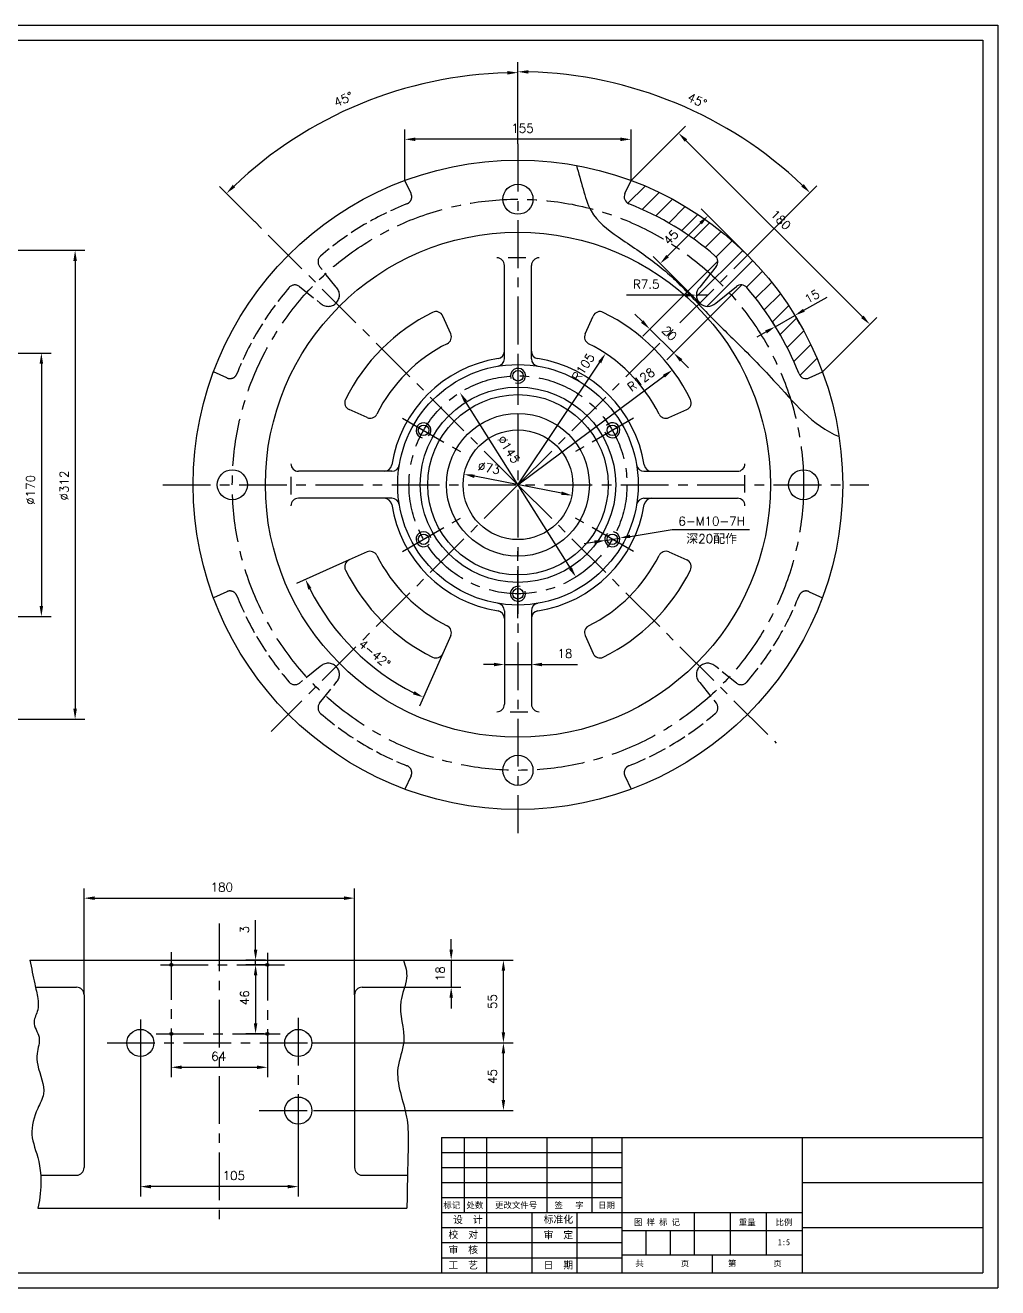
# Model space of a CAD drawing. Extents: x -1044 to 144, y -924 to -84.
# Drawn here: x -503 to 144, y -924 to -84 of the extents above; entities that cross this region are included whole.
import ezdxf

# ---------------------------------------------------------------- set-up
doc = ezdxf.new("R2010")
doc.units = 0
doc.linetypes.add('ACAD_ISO02W100', pattern=[15, 12, -3])
doc.linetypes.add('CENTER', pattern=[50.8, 31.75, -6.35, 6.35, -6.35])
doc.layers.get('0').update_dxf_attribs({"linetype": 'CONTINUOUS'})
doc.layers.get('DEFPOINTS').update_dxf_attribs({"linetype": 'CONTINUOUS'})
doc.styles.get("Standard").update_dxf_attribs({"font": 'txt.shx', "height": 5.8})
doc.dimstyles.get("Standard").update_dxf_attribs({"dimscale": 5, "dimtxt": 4.5, "dimasz": 5.5, "dimexe": 4.25, "dimexo": 0.625, "dimgap": 2.2, "dimtad": 1, "dimdec": 4, "dimlfac": -1, "dimdsep": 46, "dimlunit": 6, "dimtxsty": 'Standard', "dimcen": 2.5, "dimclrd": 2, "dimclre": 2, "dimclrt": 2, "dimadec": 0, "dimazin": 0, "dimtfac": 1, "dimtdec": 4, "dimtmove": 0, "dimatfit": 3, "dimfxl": 1, "dimtolj": 1, "dimtzin": 0, "dimarcsym": 0})

# ---------------------------------------------------------------- blocks, each defined once
blk = doc.blocks.new('*D0')
at = {"color": 2, "linetype": 'ByBlock', "transparency": 16777216}
for p, q in [((-464.04, -728.96), (-464.04, -658.14)), ((-284.04, -728.96), (-284.04, -658.14)), ((-457.04, -664.64), (-291.04, -664.64))]:
    blk.add_line(p, q, dxfattribs=at)
for points in [[(-457.04, -663.48), (-457.04, -665.81), (-464.04, -664.64)], [(-291.04, -663.48), (-291.04, -665.81), (-284.04, -664.64)]]:
    blk.add_solid(points, dxfattribs=at)
at = {"layer": 'DEFPOINTS', "color": 0, "linetype": 'ByBlock', "transparency": 16777216}
for p in [(-284.04, -664.64), (-464.04, -728.96), (-284.04, -728.96)]:
    blk.add_point(p, dxfattribs=at)
at = {"color": 2, "linetype": 'ByBlock', "transparency": 16777216, "insert": (-372.39, -657.34), "char_height": 5.8, "attachment_point": 5}
blk.add_mtext('\\A1;180', dxfattribs=at)
blk = doc.blocks.new('*D1')
at = {"color": 2, "linetype": 'ByBlock', "transparency": 16777216}
for p, q in [((-406.04, -757.21), (-406.04, -783.69)), ((-342.04, -757.21), (-342.04, -783.69)), ((-399.04, -777.19), (-349.04, -777.19))]:
    blk.add_line(p, q, dxfattribs=at)
for points in [[(-399.04, -776.02), (-399.04, -778.36), (-406.04, -777.19)], [(-349.04, -776.02), (-349.04, -778.36), (-342.04, -777.19)]]:
    blk.add_solid(points, dxfattribs=at)
at = {"layer": 'DEFPOINTS', "color": 0, "linetype": 'ByBlock', "transparency": 16777216}
for p in [(-406.04, -755.96), (-342.04, -755.96), (-342.04, -777.19)]:
    blk.add_point(p, dxfattribs=at)
at = {"color": 2, "linetype": 'ByBlock', "transparency": 16777216, "insert": (-374.51, -769.89), "char_height": 5.8, "attachment_point": 5}
blk.add_mtext('\\A1;64', dxfattribs=at)
blk = doc.blocks.new('*D2')
at = {"color": 2, "linetype": 'ByBlock', "transparency": 16777216}
for p, q in [((-349.91, -698.96), (-349.91, -679.3)), ((-343.29, -705.96), (-356.41, -705.96)), ((-342.29, -708.96), (-356.41, -708.96)), ((-349.91, -708.96), (-349.91, -705.96)), ((-349.91, -715.96), (-349.91, -722.96))]:
    blk.add_line(p, q, dxfattribs=at)
for points in [[(-351.08, -698.96), (-348.75, -698.96), (-349.91, -705.96)], [(-351.08, -715.96), (-348.75, -715.96), (-349.91, -708.96)]]:
    blk.add_solid(points, dxfattribs=at)
at = {"layer": 'DEFPOINTS', "color": 0, "linetype": 'ByBlock', "transparency": 16777216}
for p in [(-349.91, -705.96), (-342.04, -705.96), (-341.04, -708.96)]:
    blk.add_point(p, dxfattribs=at)
at = {"color": 2, "linetype": 'ByBlock', "transparency": 16777216, "insert": (-357.21, -685.63), "char_height": 5.8, "attachment_point": 5, "rotation": 90}
blk.add_mtext('\\A1;3', dxfattribs=at)
blk = doc.blocks.new('*D3')
at = {"color": 2, "linetype": 'ByBlock', "transparency": 16777216}
for p, q in [((-351.16, -708.96), (-356.41, -708.96)), ((-349.91, -715.96), (-349.91, -747.96)), ((-344.29, -754.96), (-356.41, -754.96))]:
    blk.add_line(p, q, dxfattribs=at)
for points in [[(-351.08, -715.96), (-348.75, -715.96), (-349.91, -708.96)], [(-351.08, -747.96), (-348.75, -747.96), (-349.91, -754.96)]]:
    blk.add_solid(points, dxfattribs=at)
at = {"layer": 'DEFPOINTS', "color": 0, "linetype": 'ByBlock', "transparency": 16777216}
for p in [(-349.91, -708.96), (-349.91, -754.96), (-343.04, -754.96)]:
    blk.add_point(p, dxfattribs=at)
at = {"color": 2, "linetype": 'ByBlock', "transparency": 16777216, "insert": (-357.21, -730.91), "char_height": 5.8, "attachment_point": 5, "rotation": 90}
blk.add_mtext('\\A1;46', dxfattribs=at)
blk = doc.blocks.new('*D4')
at = {"color": 2, "linetype": 'ByBlock', "transparency": 16777216}
for p, q in [((-426.54, -771.21), (-426.54, -863.07)), ((-321.54, -816.21), (-321.54, -863.07)), ((-328.54, -856.57), (-419.54, -856.57))]:
    blk.add_line(p, q, dxfattribs=at)
for points in [[(-419.54, -855.41), (-419.54, -857.74), (-426.54, -856.57)], [(-328.54, -855.41), (-328.54, -857.74), (-321.54, -856.57)]]:
    blk.add_solid(points, dxfattribs=at)
at = {"layer": 'DEFPOINTS', "color": 0, "linetype": 'ByBlock', "transparency": 16777216}
for p in [(-426.54, -769.96), (-321.54, -814.96), (-426.54, -856.57)]:
    blk.add_point(p, dxfattribs=at)
at = {"color": 2, "linetype": 'ByBlock', "transparency": 16777216, "insert": (-364.41, -849.27), "char_height": 5.8, "attachment_point": 5}
blk.add_mtext('\\A1;105', dxfattribs=at)
blk = doc.blocks.new('*D5')
at = {"color": 2, "linetype": 'ByBlock', "transparency": 16777216}
for p, q in [((-311.29, -760.96), (-178.56, -760.96)), ((-185.06, -798.96), (-185.06, -767.96)), ((-311.29, -805.96), (-178.56, -805.96))]:
    blk.add_line(p, q, dxfattribs=at)
for points in [[(-186.22, -767.96), (-183.89, -767.96), (-185.06, -760.96)], [(-186.22, -798.96), (-183.89, -798.96), (-185.06, -805.96)]]:
    blk.add_solid(points, dxfattribs=at)
at = {"layer": 'DEFPOINTS', "color": 0, "linetype": 'ByBlock', "transparency": 16777216}
for p in [(-312.54, -760.96), (-185.06, -760.96), (-312.54, -805.96)]:
    blk.add_point(p, dxfattribs=at)
at = {"color": 2, "linetype": 'ByBlock', "transparency": 16777216, "insert": (-192.36, -783.33), "char_height": 5.8, "attachment_point": 5, "rotation": 90}
blk.add_mtext('\\A1;45', dxfattribs=at)
blk = doc.blocks.new('*D6')
at = {"color": 2, "linetype": 'ByBlock', "transparency": 16777216}
for p, q in [((-251.57, -705.96), (-178.56, -705.96)), ((-185.06, -753.96), (-185.06, -712.96)), ((-312.54, -760.96), (-178.56, -760.96))]:
    blk.add_line(p, q, dxfattribs=at)
for points in [[(-186.22, -712.96), (-183.89, -712.96), (-185.06, -705.96)], [(-186.22, -753.96), (-183.89, -753.96), (-185.06, -760.96)]]:
    blk.add_solid(points, dxfattribs=at)
at = {"layer": 'DEFPOINTS', "color": 0, "linetype": 'ByBlock', "transparency": 16777216}
for p in [(-251.57, -705.96), (-185.06, -705.96), (-312.54, -760.96)]:
    blk.add_point(p, dxfattribs=at)
at = {"color": 2, "linetype": 'ByBlock', "transparency": 16777216, "insert": (-192.36, -733.46), "char_height": 5.8, "attachment_point": 5, "rotation": 90}
blk.add_mtext('\\A1;55', dxfattribs=at)
blk = doc.blocks.new('*D7')
at = {"color": 2, "linetype": 'ByBlock', "transparency": 16777216}
for p, q in [((-219.8, -698.96), (-219.8, -691.96)), ((-251.57, -705.96), (-213.3, -705.96)), ((-219.8, -705.96), (-219.8, -723.96)), ((-250.82, -723.96), (-213.3, -723.96)), ((-219.8, -730.96), (-219.8, -737.96))]:
    blk.add_line(p, q, dxfattribs=at)
for points in [[(-220.97, -698.96), (-218.63, -698.96), (-219.8, -705.96)], [(-220.97, -730.96), (-218.63, -730.96), (-219.8, -723.96)]]:
    blk.add_solid(points, dxfattribs=at)
at = {"layer": 'DEFPOINTS', "color": 0, "linetype": 'ByBlock', "transparency": 16777216}
for p in [(-251.57, -705.96), (-250.82, -723.96), (-219.8, -723.96)]:
    blk.add_point(p, dxfattribs=at)
at = {"color": 2, "linetype": 'ByBlock', "transparency": 16777216, "insert": (-227.1, -714.96), "char_height": 5.8, "attachment_point": 5, "rotation": 90}
blk.add_mtext('\\A1;18', dxfattribs=at)
blk = doc.blocks.new('*D19')
at = {"color": 2, "linetype": 'ByBlock', "transparency": 16777216}
for p, q in [((-642.07, -208.56), (-463.47, -208.56)), ((-469.97, -215.56), (-469.97, -513.56)), ((-642.07, -520.56), (-463.47, -520.56))]:
    blk.add_line(p, q, dxfattribs=at)
for points in [[(-471.14, -215.56), (-468.81, -215.56), (-469.97, -208.56)], [(-471.14, -513.56), (-468.81, -513.56), (-469.97, -520.56)]]:
    blk.add_solid(points, dxfattribs=at)
at = {"layer": 'DEFPOINTS', "color": 0, "linetype": 'ByBlock', "transparency": 16777216}
for p in [(-642.07, -208.56), (-642.07, -520.56), (-469.97, -520.56)]:
    blk.add_point(p, dxfattribs=at)
at = {"color": 2, "linetype": 'ByBlock', "transparency": 16777216, "insert": (-477.27, -365.09), "char_height": 5.8, "attachment_point": 5, "rotation": 90}
blk.add_mtext('\\A1;∅312', dxfattribs=at)
blk = doc.blocks.new('*D20')
at = {"color": 2, "linetype": 'ByBlock', "transparency": 16777216}
for p, q in [((-643.18, -276.91), (-485.91, -276.91)), ((-492.41, -283.91), (-492.41, -445.2)), ((-643.18, -452.2), (-485.91, -452.2))]:
    blk.add_line(p, q, dxfattribs=at)
for points in [[(-493.58, -283.91), (-491.25, -283.91), (-492.41, -276.91)], [(-493.58, -445.2), (-491.25, -445.2), (-492.41, -452.2)]]:
    blk.add_solid(points, dxfattribs=at)
at = {"layer": 'DEFPOINTS', "color": 0, "linetype": 'ByBlock', "transparency": 16777216}
for p in [(-643.18, -276.91), (-643.18, -452.2), (-492.41, -452.2)]:
    blk.add_point(p, dxfattribs=at)
at = {"color": 2, "linetype": 'ByBlock', "transparency": 16777216, "insert": (-499.71, -367.96), "char_height": 5.8, "attachment_point": 5, "rotation": 90}
blk.add_mtext('\\A1;∅170', dxfattribs=at)
blk = doc.blocks.new('*D29')
at = {"color": 2, "linetype": 'ByBlock', "transparency": 16777216}
for p, q in [((-250.59, -162.07), (-250.59, -128.2)), ((-100.18, -162.07), (-100.18, -128.2)), ((-107.18, -134.7), (-243.59, -134.7))]:
    blk.add_line(p, q, dxfattribs=at)
for points in [[(-243.59, -133.53), (-243.59, -135.87), (-250.59, -134.7)], [(-107.18, -133.53), (-107.18, -135.87), (-100.18, -134.7)]]:
    blk.add_solid(points, dxfattribs=at)
at = {"layer": 'DEFPOINTS', "color": 0, "linetype": 'ByBlock', "transparency": 16777216}
for p in [(-250.59, -134.7), (-250.59, -162.07), (-100.18, -162.07)]:
    blk.add_point(p, dxfattribs=at)
at = {"color": 2, "linetype": 'ByBlock', "transparency": 16777216, "insert": (-172.36, -127.4), "char_height": 5.8, "attachment_point": 5}
blk.add_mtext('\\A1;155', dxfattribs=at)
blk = doc.blocks.new('*D30')
at = {"color": 2, "linetype": 'ByBlock', "transparency": 16777216}
for p, q in [((-22.65, -211.82), (-53.54, -180.93)), ((-75.82, -212.4), (-53.9, -190.48)), ((-54.47, -243.64), (-85.36, -212.75))]:
    blk.add_line(p, q, dxfattribs=at)
for points in [[(-54.72, -189.65), (-53.07, -191.3), (-48.95, -185.53)], [(-76.64, -211.57), (-74.99, -213.22), (-80.77, -217.35)]]:
    blk.add_solid(points, dxfattribs=at)
at = {"layer": 'DEFPOINTS', "color": 0, "linetype": 'ByBlock', "transparency": 16777216}
for p in [(-48.95, -185.53), (-22.65, -211.82), (-54.47, -243.64)]:
    blk.add_point(p, dxfattribs=at)
at = {"color": 2, "linetype": 'ByBlock', "transparency": 16777216, "insert": (-73.63, -199.89), "char_height": 5.8, "attachment_point": 5, "rotation": 45}
blk.add_mtext('\\A1;45', dxfattribs=at)
blk = doc.blocks.new('*D31')
at = {"color": 2, "linetype": 'ByBlock', "transparency": 16777216}
for p, q in [((-42.4, -215.67), (-92.3, -265.57)), ((-26.5, -231.57), (-76.4, -281.47)), ((-92.65, -256.02), (-97.6, -251.07)), ((-87.7, -260.97), (-71.8, -276.87)), ((-66.85, -281.82), (-61.9, -286.77))]:
    blk.add_line(p, q, dxfattribs=at)
for points in [[(-91.83, -255.2), (-93.48, -256.85), (-87.7, -260.97)], [(-66.03, -281), (-67.68, -282.65), (-71.8, -276.87)]]:
    blk.add_solid(points, dxfattribs=at)
at = {"layer": 'DEFPOINTS', "color": 0, "linetype": 'ByBlock', "transparency": 16777216}
for p in [(-42.4, -215.67), (-26.5, -231.57), (-71.8, -276.87)]:
    blk.add_point(p, dxfattribs=at)
at = {"color": 2, "linetype": 'ByBlock', "transparency": 16777216, "insert": (-74.59, -263.76), "char_height": 5.8, "attachment_point": 5, "rotation": 315}
blk.add_mtext('\\A1;20', dxfattribs=at)
blk = doc.blocks.new('*D32')
at = {"color": 2, "linetype": 'ByBlock', "transparency": 16777216}
for p, q in [((-63.67, -238.36), (-103.13, -238.43)), ((-49.17, -238.34), (-56.67, -238.35))]:
    blk.add_line(p, q, dxfattribs=at)
blk.add_solid([(-63.67, -237.2), (-63.67, -239.53), (-56.67, -238.35)], dxfattribs=at)
at = {"layer": 'DEFPOINTS', "color": 0, "linetype": 'ByBlock', "transparency": 16777216}
for p in [(-56.67, -238.35), (-49.17, -238.34)]:
    blk.add_point(p, dxfattribs=at)
at = {"color": 2, "linetype": 'ByBlock', "transparency": 16777216, "insert": (-90.04, -231.11), "char_height": 5.8, "attachment_point": 5, "rotation": 0.10153}
blk.add_mtext('\\A1;R7.5', dxfattribs=at)
blk = doc.blocks.new('*D33')
at = {"color": 2, "linetype": 'ByBlock', "transparency": 16777216}
for p, q in [((-184.39, -453.46), (-184.39, -490.65)), ((-166.39, -453.46), (-166.39, -490.65)), ((-191.39, -484.15), (-198.39, -484.15)), ((-184.39, -484.15), (-166.39, -484.15)), ((-159.39, -484.15), (-135.85, -484.15))]:
    blk.add_line(p, q, dxfattribs=at)
for points in [[(-191.39, -482.98), (-191.39, -485.31), (-184.39, -484.15)], [(-159.39, -482.98), (-159.39, -485.31), (-166.39, -484.15)]]:
    blk.add_solid(points, dxfattribs=at)
at = {"layer": 'DEFPOINTS', "color": 0, "linetype": 'ByBlock', "transparency": 16777216}
for p in [(-184.39, -453.46), (-166.39, -453.46), (-184.39, -484.15)]:
    blk.add_point(p, dxfattribs=at)
at = {"color": 2, "linetype": 'ByBlock', "transparency": 16777216, "insert": (-144.12, -476.85), "char_height": 5.8, "attachment_point": 5}
blk.add_mtext('\\A1;18', dxfattribs=at)
blk = doc.blocks.new('*D34')
at = {"color": 2, "linetype": 'ByBlock', "transparency": 16777216}
blk.add_line((-175.39, -364.56), (-78.3, -292.33), dxfattribs=at)
blk.add_solid([(-79, -291.4), (-77.61, -293.27), (-72.69, -288.16)], dxfattribs=at)
at = {"layer": 'DEFPOINTS', "color": 0, "linetype": 'ByBlock', "transparency": 16777216}
for p in [(-72.69, -288.16), (-175.39, -364.56)]:
    blk.add_point(p, dxfattribs=at)
at = {"color": 2, "linetype": 'ByBlock', "transparency": 16777216, "insert": (-93.49, -294.53), "char_height": 5.8, "attachment_point": 5, "rotation": 36.64642}
blk.add_mtext('\\A1;R128', dxfattribs=at)
blk = doc.blocks.new('*D35')
at = {"color": 2, "linetype": 'ByBlock', "transparency": 16777216}
blk.add_line((-175.39, -364.56), (-121, -283.03), dxfattribs=at)
blk.add_solid([(-121.97, -282.38), (-120.03, -283.68), (-117.12, -277.21)], dxfattribs=at)
at = {"layer": 'DEFPOINTS', "color": 0, "linetype": 'ByBlock', "transparency": 16777216}
for p in [(-117.12, -277.21), (-175.39, -364.56)]:
    blk.add_point(p, dxfattribs=at)
at = {"color": 2, "linetype": 'ByBlock', "transparency": 16777216, "insert": (-131.97, -286.31), "char_height": 5.8, "attachment_point": 5, "rotation": 56.29149}
blk.add_mtext('\\A1;R105', dxfattribs=at)
blk = doc.blocks.new('*D36')
at = {"color": 2, "linetype": 'ByBlock', "transparency": 16777216}
blk.add_line((-146.44, -370.22), (-204.34, -358.89), dxfattribs=at)
for points in [[(-204.12, -357.75), (-204.56, -360.04), (-211.21, -357.55)], [(-146.21, -369.07), (-146.66, -371.36), (-139.57, -371.56)]]:
    blk.add_solid(points, dxfattribs=at)
at = {"layer": 'DEFPOINTS', "color": 0, "linetype": 'ByBlock', "transparency": 16777216}
for p in [(-211.21, -357.55), (-139.57, -371.56)]:
    blk.add_point(p, dxfattribs=at)
at = {"color": 2, "linetype": 'ByBlock', "transparency": 16777216, "insert": (-194.68, -353.35), "char_height": 5.8, "attachment_point": 5, "rotation": 348.93611}
blk.add_mtext('\\A1;∅73', dxfattribs=at)
blk = doc.blocks.new('*D37')
at = {"color": 2, "linetype": 'ByBlock', "transparency": 16777216}
blk.add_line((-140.54, -420.02), (-210.23, -309.09), dxfattribs=at)
for points in [[(-209.24, -308.47), (-211.22, -309.71), (-213.96, -303.17)], [(-139.55, -419.4), (-141.53, -420.64), (-136.82, -425.94)]]:
    blk.add_solid(points, dxfattribs=at)
at = {"layer": 'DEFPOINTS', "color": 0, "linetype": 'ByBlock', "transparency": 16777216}
for p in [(-213.96, -303.17), (-136.82, -425.94)]:
    blk.add_point(p, dxfattribs=at)
at = {"color": 2, "linetype": 'ByBlock', "transparency": 16777216, "insert": (-181.54, -341.04), "char_height": 5.8, "attachment_point": 5, "rotation": 302.14012}
blk.add_mtext('\\A1;∅145', dxfattribs=at)
blk = doc.blocks.new('*D38')
at = {"color": 2, "linetype": 'ByBlock', "transparency": 16777216}
for p, q in [((-287.66, -414.54), (-322.69, -430.14)), ((-225.37, -476.83), (-240.97, -511.86))]:
    blk.add_line(p, q, dxfattribs=at)
blk.add_arc((-175.39, -364.56), 154.75, 206.592, 243.408, dxfattribs=at)
for points in [[(-314.82, -434.32), (-312.71, -433.33), (-316.76, -427.5)], [(-244.16, -501.88), (-245.16, -503.99), (-238.33, -505.92)]]:
    blk.add_solid(points, dxfattribs=at)
at = {"layer": 'DEFPOINTS', "color": 0, "linetype": 'ByBlock', "transparency": 16777216}
for p in [(-275.77, -409.25), (-287.66, -414.54), (-297.33, -459.83), (-220.08, -464.94), (-225.37, -476.83)]:
    blk.add_point(p, dxfattribs=at)
at = {"color": 2, "linetype": 'ByBlock', "transparency": 16777216, "insert": (-270.7, -477.05), "char_height": 5.8, "attachment_point": 5, "rotation": 319.726}
blk.add_mtext('\\A1;4-42°', dxfattribs=at)
blk = doc.blocks.new('*D39')
at = {"color": 2, "linetype": 'ByBlock', "transparency": 16777216}
for p, q in [((-100.18, -162.07), (-64.02, -125.91)), ((-63.66, -135.45), (53.72, -252.83)), ((27.1, -289.35), (63.26, -253.19))]:
    blk.add_line(p, q, dxfattribs=at)
for points in [[(-62.84, -134.63), (-64.49, -136.28), (-68.61, -130.5)], [(54.54, -252.01), (52.89, -253.66), (58.67, -257.78)]]:
    blk.add_solid(points, dxfattribs=at)
at = {"layer": 'DEFPOINTS', "color": 0, "linetype": 'ByBlock', "transparency": 16777216}
for p in [(-100.18, -162.07), (58.67, -257.78), (27.1, -289.35)]:
    blk.add_point(p, dxfattribs=at)
at = {"color": 2, "linetype": 'ByBlock', "transparency": 16777216, "insert": (-0.53, -188.27), "char_height": 5.8, "attachment_point": 5, "rotation": 315}
blk.add_mtext('\\A1;180', dxfattribs=at)
blk = doc.blocks.new('*D40')
at = {"color": 2, "linetype": 'ByBlock', "transparency": 16777216}
for p, q in [((-175.39, -137.77), (-175.39, -83.26)), ((-13.62, -202.79), (23.52, -165.65))]:
    blk.add_line(p, q, dxfattribs=at)
blk.add_arc((-175.39, -364.56), 274.8, 46.45954, 88.54046, dxfattribs=at)
for points in [[(-168.4, -91.01), (-168.37, -88.68), (-175.39, -89.76)], [(14.73, -164.52), (13.1, -166.19), (18.92, -170.24)]]:
    blk.add_solid(points, dxfattribs=at)
at = {"layer": 'DEFPOINTS', "color": 0, "linetype": 'ByBlock', "transparency": 16777216}
for p in [(-104.26, -99.12), (-175.39, -137.77), (-13.62, -202.79), (-175.39, -279.56), (-175.39, -364.56)]:
    blk.add_point(p, dxfattribs=at)
at = {"color": 2, "linetype": 'ByBlock', "transparency": 16777216, "insert": (-56.16, -108.89), "char_height": 5.8, "attachment_point": 5, "rotation": 334.99748}
blk.add_mtext('\\A1;45°', dxfattribs=at)
blk = doc.blocks.new('*D41')
at = {"color": 2, "linetype": 'ByBlock', "transparency": 16777216}
for p, q in [((-175.39, -137.77), (-175.39, -83.85)), ((-350.59, -189.36), (-373.88, -166.06))]:
    blk.add_line(p, q, dxfattribs=at)
blk.add_arc((-175.39, -364.56), 274.21, 91.46268, 133.53732, dxfattribs=at)
for points in [[(-182.4, -89.27), (-182.37, -91.6), (-175.39, -90.35)], [(-363.46, -166.61), (-365.09, -164.94), (-369.28, -170.66)]]:
    blk.add_solid(points, dxfattribs=at)
at = {"layer": 'DEFPOINTS', "color": 0, "linetype": 'ByBlock', "transparency": 16777216}
for p in [(-246.36, -99.69), (-175.39, -137.77), (-350.59, -189.36), (-175.39, -279.56), (-175.39, -364.56)]:
    blk.add_point(p, dxfattribs=at)
at = {"color": 2, "linetype": 'ByBlock', "transparency": 16777216, "insert": (-291.42, -108.07), "char_height": 5.8, "attachment_point": 5, "rotation": 24.34154}
blk.add_mtext('\\A1;45°', dxfattribs=at)

msp = doc.modelspace()

# ---------------------------------------------------------------- hatches: boundary and pattern name
h = msp.add_hatch()
h.set_pattern_fill('ANSI31', color=256, scale=3, style=0)
h.set_pattern_definition([(45, (0, 21.201), (-6.7352, 6.7352), [])])
h.paths.add_polyline_path([(-44.11439, -237.39959, -0.403081674), (-43.4717, -244.30463), (-47.38093, -249.20348, -0.011543195), (-41.03691, -255.26116), (-22.65213, -236.87638, 0.107859226), (-100.18157, -187.1266), (-104.26883, -195.89175, 0.431987463), (-101.57345, -202.65549, -0.084106746)])
h.paths.add_polyline_path([(-47.38093, -249.20348), (-54.47194, -258.08958, 0.414213562), (-54.47194, -268.69619), (-41.03691, -255.26116, 0.011543195)])
h.paths.add_polyline_path([(-41.03691, -255.26116, -0.011543195), (-34.97924, -261.60518), (-30.08039, -257.69595, -0.403081674), (-23.17534, -258.33863, -0.084106746), (11.56876, -315.7977, 0.431987463), (18.3325, -318.49308), (27.09765, -314.40582, 0.107859226), (-22.65213, -236.87638)])
h.paths.add_polyline_path([(-54.47194, -268.69619, 0.414213562), (-43.86534, -268.69619), (-34.97924, -261.60518, 0.011543195), (-41.03691, -255.26116)])

# ---------------------------------------------------------------- linework, layer by layer
at = {"color": 2}
for p, q in [((-1044.22965, -83.86203), (143.77035, -83.86203)), ((143.77035, -83.86203), (143.77035, -923.86203)), ((-1044.22965, -923.86203), (143.77035, -923.86203))]:
    msp.add_line(p, q, dxfattribs=at)
at = {"color": 3}
for p, q in [((-994.22965, -93.86203), (133.77035, -93.86203)), ((133.77035, -93.86203), (133.77035, -913.86203)), ((-226.22965, -823.86203), (-226.22965, -913.86203)), ((-226.22965, -823.86203), (133.77035, -823.86203)), ((-211.22965, -823.86203), (-211.22965, -873.86203)), ((-196.22965, -823.86203), (-196.22965, -873.86203)), ((-156.22965, -823.86203), (-156.22965, -873.86203)), ((-126.22965, -823.86203), (-126.22965, -873.86203)), ((-106.22965, -823.86203), (-106.22965, -913.86203)), ((13.77035, -823.86203), (13.77035, -913.86203)), ((-226.22965, -833.86203), (-106.22965, -833.86203)), ((-226.22965, -843.86203), (-106.22965, -843.86203)), ((-226.22965, -853.86203), (-106.22965, -853.86203)), ((13.77035, -853.86203), (133.77035, -853.86203)), ((-226.22965, -863.86203), (-106.22965, -863.86203)), ((-226.22965, -873.86203), (-106.22965, -873.86203)), ((-196.22965, -873.86203), (-196.22965, -913.86203)), ((-166.22965, -873.86203), (-166.22965, -913.86203)), ((-136.22965, -873.86203), (-136.22965, -913.86203)), ((-106.22965, -873.86203), (13.77035, -873.86203)), ((-58.22965, -873.86203), (-58.22965, -901.86203)), ((-34.22965, -873.86203), (-34.22965, -901.86203)), ((-10.22965, -873.86203), (-10.22965, -901.86203)), ((-226.22965, -883.86203), (-106.22965, -883.86203)), ((-106.22965, -885.86203), (13.77035, -885.86203)), ((-90.22965, -885.86203), (-90.22965, -901.86203)), ((-74.22965, -885.86203), (-74.22965, -901.86203)), ((13.77035, -883.86203), (133.77035, -883.86203)), ((-226.22965, -893.86203), (-106.22965, -893.86203)), ((-226.22965, -903.86203), (-106.22965, -903.86203)), ((-106.22965, -901.86203), (13.77035, -901.86203)), ((-46.22965, -901.86203), (-46.22965, -913.86203)), ((-994.22965, -913.86203), (133.77035, -913.86203))]:
    msp.add_line(p, q, dxfattribs=at)
at = {"linetype": 'CENTER'}
for p, q in [((-175.3872, -162.82816), (-175.3872, -304.61145)), ((-175.3872, -389.61145), (-350.5852, -214.41345)), ((-175.3872, -389.61145), (-13.62405, -227.8483)), ((-175.3872, -304.61145), (-175.3872, -342.11145)), ((-175.3872, -342.11145), (-175.3872, -621.43507)), ((-252.17486, -345.27807), (-211.55871, -368.72781)), ((-98.59954, -345.27807), (-139.21569, -368.72781)), ((-411.71386, -389.61145), (57.95426, -389.61145)), ((-175.3872, -389.61145), (-339.54393, -553.76818)), ((-175.3872, -389.61145), (-3.52396, -561.47468)), ((-252.17486, -433.94482), (-211.55871, -410.49508)), ((-98.59954, -433.94482), (-139.21569, -410.49508)), ((-175.3872, -478.27819), (-175.3872, -431.37871)), ((-374.0411, -681.4739), (-374.0411, -881.22179)), ((-406.0411, -700.50355), (-406.0411, -759.39009)), ((-342.0411, -701.09546), (-342.0411, -759.10192)), ((-413.19167, -708.96182), (-329.0926, -708.96182)), ((-426.5411, -745.48815), (-426.5411, -792.84037)), ((-321.5411, -744.30435), (-321.5411, -828.94643)), ((-416.15291, -754.96182), (-330.86934, -754.96182)), ((-448.72649, -760.96182), (-299.48025, -760.96182)), ((-347.45226, -805.96182), (-299.48025, -805.96182))]:
    msp.add_line(p, q, dxfattribs=at)
at = {"color": 7, "linetype": 'ACAD_ISO02W100'}
for p, q in [((-246.50557, -195.89175), (-250.59283, -187.1266)), ((-296.30246, -258.08958), (-307.30269, -244.30463)), ((-320.69401, -257.69595), (-306.90906, -268.69619)), ((-369.10689, -318.49308), (-377.87205, -314.40582)), ((-369.10689, -460.72982), (-377.87205, -464.81707)), ((18.3325, -460.72982), (27.09765, -464.81707)), ((-306.90906, -510.5267), (-320.69401, -521.52694)), ((-30.08039, -521.52694), (-43.86534, -510.5267)), ((-307.30269, -534.91826), (-296.30246, -521.13331)), ((-54.47194, -521.13331), (-43.4717, -534.91826)), ((-246.50557, -583.33114), (-250.59283, -592.09629)), ((-104.26883, -583.33114), (-100.18157, -592.09629))]:
    msp.add_line(p, q, dxfattribs=at)
at = {"color": 4}
for p, q in [((-104.26883, -195.89175), (-100.18157, -187.1266)), ((-170.16007, -238.61145), (-181.86683, -238.61145)), ((-184.3872, -305.77231), (-184.3872, -243.61145)), ((-166.3872, -305.77231), (-166.3872, -243.61145)), ((-43.4717, -244.30463), (-54.47194, -258.08958)), ((-43.86534, -268.69619), (-30.08039, -257.69595)), ((-220.08198, -289.22531), (-225.37445, -277.33823)), ((-130.69241, -289.22531), (-125.39994, -277.33823)), ((18.3325, -318.49308), (27.09765, -314.40582)), ((-275.77333, -344.91666), (-287.66041, -339.62419)), ((-75.00106, -344.91666), (-63.11398, -339.62419)), ((-326.3872, -384.38432), (-326.3872, -396.09108)), ((-259.22633, -380.61145), (-321.3872, -380.61145)), ((-91.54807, -380.61145), (-29.3872, -380.61145)), ((-24.3872, -394.83857), (-24.3872, -383.13181)), ((-259.22633, -398.61145), (-321.3872, -398.61145)), ((-91.54807, -398.61145), (-29.3872, -398.61145)), ((-275.77333, -434.30623), (-287.66041, -439.5987)), ((-75.00106, -434.30623), (-63.11398, -439.5987)), ((-184.3872, -473.45058), (-184.3872, -535.61145)), ((-166.3872, -473.45058), (-166.3872, -535.61145)), ((-220.08198, -489.99758), (-225.37445, -501.88466)), ((-130.69241, -489.99758), (-125.39994, -501.88466)), ((-180.61433, -540.61145), (-168.90756, -540.61145)), ((-499.99481, -705.96182), (-251.56889, -705.96182)), ((-496.28577, -723.96182), (-469.0411, -723.96182)), ((-464.0411, -728.96182), (-464.0411, -843.96182)), ((-284.0411, -728.96182), (-284.0411, -843.96182)), ((-279.0411, -723.96182), (-250.817, -723.96182)), ((-492.82562, -848.96182), (-469.0411, -848.96182)), ((-279.0411, -848.96182), (-248.83707, -848.96182)), ((-494.72242, -870.96182), (-249.35042, -870.96182))]:
    msp.add_line(p, q, dxfattribs=at)
at = {"color": 2, "linetype": 'ByBlock'}
for p, q in [((14.82753, -273.4892), (30.21291, -264.68718)), ((-4.28328, -284.42254), (8.75159, -276.96526)), ((6.93498, -273.78993), (11.97936, -282.6072)), ((-6.09989, -281.24721), (-1.05551, -290.06448)), ((-10.35921, -287.8986), (-16.43515, -291.37466)), ((-100.75912, -423.91589), (-72.76776, -419.3168)), ((-124.44159, -427.807), (-131.34898, -428.94191)), ((-117.5342, -426.67209), (-107.66651, -425.0508))]:
    msp.add_line(p, q, dxfattribs=at)
msp.add_line((-72.76776, -419.3168), (-21.31152, -419.3168))
at = {"color": 4}
for centre, radius in [((-175.3872, -389.61145), 216), ((-175.3872, -199.61145), 10), ((-175.3872, -389.61145), 168), ((-175.3872, -389.61145), 80), ((-175.3872, -317.11145), 3.5), ((-175.3872, -389.61145), 65), ((-175.3872, -389.61145), 60), ((-175.3872, -389.61145), 47.5), ((-238.17404, -353.36145), 3.5), ((-112.60036, -353.36145), 3.5), ((-175.3872, -389.61145), 36.5), ((-365.3872, -389.61145), 10), ((14.6128, -389.61145), 10), ((-238.17404, -425.86145), 3.5), ((-112.60036, -425.86145), 3.5), ((-175.3872, -462.11145), 3.5), ((-175.3872, -579.61145), 10), ((-406.0411, -708.96182), 1), ((-342.0411, -708.96182), 1), ((-426.5411, -760.96182), 9), ((-406.0411, -754.96182), 1), ((-342.0411, -754.96182), 1), ((-321.5411, -760.96182), 9), ((-321.5411, -805.96182), 9)]:
    msp.add_circle(centre, radius, dxfattribs=at)
at = {"linetype": 'CENTER'}
for radius in [190, 72.5]:
    msp.add_circle((-175.3872, -389.61145), radius, dxfattribs=at)
at = {"color": 7, "linetype": 'ACAD_ISO02W100'}
for centre, radius, start, end in [((-251.03711, -198.00484), 5, 291.54504353, 25), ((-175.3872, -389.61145), 201, 111.54504353, 130.77562969), ((-303.39452, -241.18595), 5, 130.77562969, 218.58947131), ((-175.3872, -389.61145), 201, 139.22437031, 158.45495647), ((-323.81269, -261.60413), 5, 51.41052869, 139.22437031), ((-301.60576, -263.39288), 7.5, 315, 45), ((-301.60576, -263.39288), 7.5, 225, 315), ((-366.9938, -313.96154), 5, 245, 338.45495647), ((-366.9938, -465.26135), 5, 21.54504353, 115), ((16.21941, -465.26135), 5, 65, 158.45495647), ((-175.3872, -389.61145), 201, 201.54504353, 220.77562969), ((-175.3872, -389.61145), 201, 319.22437031, 338.45495647), ((-301.60576, -515.83001), 7.5, 45, 135), ((-301.60576, -515.83001), 7.5, 315, 45), ((-49.16864, -515.83001), 7.5, 135, 225), ((-49.16864, -515.83001), 7.5, 45, 135), ((-323.81269, -517.61876), 5, 220.77562969, 308.58947131), ((-26.96171, -517.61876), 5, 231.41052869, 319.22437031), ((-303.39452, -538.03694), 5, 141.41052869, 229.22437031), ((-47.37988, -538.03694), 5, 310.77562969, 38.58947131), ((-175.3872, -389.61145), 201, 229.22437031, 248.45495647), ((-175.3872, -389.61145), 201, 291.54504353, 310.77562969), ((-251.03711, -581.21805), 5, 335, 68.45495647), ((-99.73729, -581.21805), 5, 111.54504353, 205)]:
    msp.add_arc(centre, radius, start, end, dxfattribs=at)
at = {"color": 4}
for centre, radius, start, end in [((-99.73729, -198.00484), 5, 155, 248.45495647), ((-175.3872, -389.61145), 201, 49.22437031, 68.45495647), ((-189.3872, -243.61145), 5, 0, 90), ((-161.3872, -243.61145), 5, 90, 180), ((-47.37988, -241.18595), 5, 321.41052869, 49.22437031), ((-49.16864, -263.39288), 7.5, 135, 225), ((-26.96171, -261.60413), 5, 40.77562969, 128.58947131), ((-175.3872, -389.61145), 201, 21.54504353, 40.77562969), ((-49.16864, -263.39288), 7.5, 225, 315), ((-175.3872, -389.61145), 128, 116.32973866, 153.67026134), ((-229.94218, -279.37192), 5, 24, 116.32973866), ((-120.83222, -279.37192), 5, 63.67026134, 156), ((-175.3872, -389.61145), 128, 26.32973866, 63.67026134), ((-224.64971, -291.25899), 5, 296.60525127, 24), ((-126.12468, -291.25899), 5, 156, 243.39474873), ((-175.3872, -389.61145), 105, 116.60525127, 153.39474873), ((-189.3872, -300.707), 5, 278.94901807, 0), ((-161.3872, -300.707), 5, 180, 261.05098193), ((-175.3872, -389.61145), 105, 26.60525127, 63.39474873), ((-175.3872, -389.61145), 85, 98.94901807, 171.05098193), ((-189.3872, -305.77231), 5, 279.48014901, 0), ((-161.3872, -305.77231), 5, 180, 260.51985099), ((-175.3872, -389.61145), 85, 8.94901807, 81.05098193), ((16.21941, -313.96154), 5, 201.54504353, 295), ((-285.62673, -335.05646), 5, 153.67026134, 246), ((-65.14767, -335.05646), 5, 294, 26.32973866), ((-273.73965, -340.34893), 5, 246, 333.39474873), ((-77.03475, -340.34893), 5, 206.60525127, 294), ((-321.3872, -375.61145), 5, 180, 270), ((-264.29164, -375.61145), 5, 270, 351.05098193), ((-259.22633, -375.61145), 5, 270, 350.51985099), ((-91.54807, -375.61145), 5, 189.48014901, 270), ((-86.48275, -375.61145), 5, 188.94901807, 270), ((-29.3872, -375.61145), 5, 270, 0), ((-321.3872, -403.61145), 5, 90, 180), ((-264.29164, -403.61145), 5, 8.94901807, 90), ((-175.3872, -389.61145), 85, 188.94901807, 261.05098193), ((-259.22633, -403.61145), 5, 9.48014901, 90), ((-175.3872, -389.61145), 85, 278.94901807, 351.05098193), ((-91.54807, -403.61145), 5, 90, 170.51985099), ((-86.48275, -403.61145), 5, 90, 171.05098193), ((-29.3872, -403.61145), 5, 0, 90), ((-273.73965, -438.87396), 5, 26.60525127, 114), ((-175.3872, -389.61145), 105, 206.60525127, 243.39474873), ((-175.3872, -389.61145), 105, 296.60525127, 333.39474873), ((-77.03475, -438.87396), 5, 66, 153.39474873), ((-285.62673, -444.16643), 5, 114, 206.32973866), ((-65.14767, -444.16643), 5, 333.67026134, 66), ((-175.3872, -389.61145), 128, 206.32973866, 243.67026134), ((-175.3872, -389.61145), 128, 296.32973866, 333.67026134), ((-189.3872, -473.45058), 5, 0, 80.51985099), ((-161.3872, -473.45058), 5, 99.48014901, 180), ((-189.3872, -478.51589), 5, 0, 81.05098193), ((-161.3872, -478.51589), 5, 98.94901807, 180), ((-224.64971, -487.9639), 5, 336, 63.39474873), ((-126.12468, -487.9639), 5, 116.60525127, 204), ((-229.94218, -499.85097), 5, 243.67026134, 336), ((-120.83222, -499.85097), 5, 204, 296.32973866), ((-189.3872, -535.61145), 5, 270, 0), ((-161.3872, -535.61145), 5, 180, 270), ((-469.0411, -728.96182), 5, 0, 90), ((-279.0411, -728.96182), 5, 90, 180), ((-469.0411, -843.96182), 5, 270, 0), ((-279.0411, -843.96182), 5, 180, 270)]:
    msp.add_arc(centre, radius, start, end, dxfattribs=at)
for centre, start, end in [((-175.3872, -317.11145), 251.58010235, 199.91880965), ((-238.17404, -353.36145), 311.58010235, 259.91880965), ((-112.60036, -353.36145), 191.58010235, 139.91880965), ((-238.17404, -425.86145), 11.58010235, 319.91880965), ((-112.60036, -425.86145), 131.58010235, 79.91880965), ((-175.3872, -462.11145), 71.58010235, 19.91880965)]:
    msp.add_arc(centre, 5, start, end)
for points, knots in [([(-136.47876, -177.14466), (-134.98499, -182.3201), (-132.07518, -192.49609), (-127.025, -211.16729), (-107.35104, -226.13898), (-84.15511, -240.82413), (-65.62693, -257.99704), (-48.99668, -276.23331), (-29.14452, -295.4662), (-0.52844, -324.12642), (20.69856, -350.37276), (38.21177, -357.49479)], [7.911896384, 7.911896384, 7.911896384, 7.911896384, 24.141134397, 39.666808658, 64.532466411, 94.534207418, 123.183164629, 139.607206526, 168.689839866, 205.749434762, 262.89840209, 262.89840209, 262.89840209, 262.89840209]), ([(-499.99481, -705.96182), (-498.98356, -711.22364), (-497.27414, -719.68329), (-494.7821, -730.59452), (-493.94275, -739.14117), (-499.4434, -748.09126), (-491.63513, -757.48919), (-495.91476, -766.43826), (-494.86667, -779.67297), (-488.11033, -792.28929), (-496.44352, -806.63694), (-502.49214, -828.55308), (-488.70252, -842.26407), (-494.72242, -870.96182)], [25.131747483, 25.131747483, 25.131747483, 25.131747483, 41.207306104, 51.036179473, 58.746408886, 66.694203283, 77.935427861, 90.127080698, 97.837310111, 117.495053375, 127.876101868, 145.647788453, 181.13561177, 181.13561177, 181.13561177, 181.13561177]), ([(-251.56889, -705.96182), (-250.00894, -709.90486), (-247.91157, -718.89962), (-256.99436, -736.76228), (-247.95888, -757.38334), (-259.39474, -782.56211), (-246.85488, -809.03527), (-248.47831, -830.01031), (-249.35042, -870.96182)], [11.896466334, 11.896466334, 11.896466334, 11.896466334, 24.383302845, 40.278892318, 67.333528866, 85.105214845, 118.380597681, 147.883922578, 147.883922578, 147.883922578, 147.883922578])]:
    msp.add_open_spline(points, degree=3, knots=knots)
at = {"color": 2, "linetype": 'ByBlock'}
for points in [[(14.24819, -272.47654), (15.40687, -274.50185), (8.75159, -276.96526)], [(-10.93856, -286.88594), (-9.77987, -288.91126), (-4.28328, -284.42254)], [(-124.63074, -426.65577), (-124.25244, -428.95824), (-117.5342, -426.67209)], [(-100.94827, -422.76466), (-100.56997, -425.06712), (-107.66651, -425.0508)]]:
    msp.add_solid(points, dxfattribs=at)
at = {"layer": 'DEFPOINTS', "color": 0, "linetype": 'ByBlock'}
for p in [(6.93498, -273.78993), (8.75159, -276.96526), (-6.09989, -281.24721), (-117.5342, -426.67209), (-107.66651, -425.0508)]:
    msp.add_point(p, dxfattribs=at)

# ---------------------------------------------------------------- texts
at = {"color": 2, "linetype": 'ByBlock', "insert": (20.2706, -264.3498), "char_height": 5.8, "attachment_point": 5, "rotation": 29.77398627}
msp.add_mtext('\\A1;15', dxfattribs=at)
at = {"color": 2, "linetype": 'ByBlock', "attachment_point": 5}
for s, insert, char_height in [('6-M10-7H', (-46.55586, -413.84547), 5.8), ('\\f宋体|b0|i0|c134|p2;深\\Ftxt.shx;20\\f宋体|b0|i0|c134|p2;配作', (-46.55586, -425.79706), 5.8), ('\\f仿宋_GB2312|b0|i0|c134|p49;标记', (-219.36343, -869.17069), 4.0128), ('\\f仿宋_GB2312|b0|i0|c134|p49;处数', (-204.07537, -869.17069), 4.0128), ('\\f仿宋_GB2312|b0|i0|c134|p49;更改文件号', (-176.60867, -869.17069), 4.0128), ('\\f仿宋_GB2312|b0|i0|c134|p49;签   字', (-141.36838, -869.17069), 4.0128), ('\\f仿宋_GB2312|b0|i0|c134|p49;日期', (-116.49289, -869.17069), 4.0128), ('\\f仿宋_GB2312|b0|i0|c134|p49;设  计 ', (-208.73765, -878.81473), 4.81536), ('\\f仿宋_GB2312|b0|i0|c134|p49;标准化 ', (-148.47408, -878.59888), 4.81536), ('\\f仿宋_GB2312|b0|i0|c134|p49;图 样 标 记', (-82.87906, -880.46939), 4.0128), ('\\f仿宋_GB2312|b0|i0|c134|p49;重量', (-22.91129, -880.52255), 4.0128), ('\\f仿宋_GB2312|b0|i0|c134|p49;比例', (1.54974, -880.52255), 4.0128), ('\\f仿宋_GB2312|b0|i0|c134|p49;校  对', (-211.79526, -888.75815), 4.81536), ('\\f仿宋_GB2312|b0|i0|c134|p49;审  定 ', (-148.47408, -888.95974), 4.81536), ('\\f仿宋_GB2312|b0|i0|c134|p49;审  核', (-211.79526, -898.85693), 4.81536), ('\\f仿宋_GB2312|b0|i0|c134|p49;1:5', (1.54974, -893.56875), 4.0128), ('\\f仿宋_GB2312|b0|i0|c134|p49;工  艺', (-211.79526, -908.95572), 4.81536), ('\\f仿宋_GB2312|b0|i0|c134|p49;日  期 ', (-148.47408, -909.03391), 4.81536), ('\\f仿宋_GB2312|b0|i0|c134|p49;共         页', (-79.3486, -907.9378), 4.0128), ('\\f仿宋_GB2312|b0|i0|c134|p49;第         页', (-17.81776, -907.9378), 4.0128)]:
    msp.add_mtext(s, dxfattribs=dict(at, insert=insert, char_height=char_height))

# ---------------------------------------------------------------- dimensions: what is measured, and where the dimension line sits
for base, line1, picture, middle in [((-246.35806, -124.7446), ((-175.3872, -389.61145), (-350.5852, -214.41345)), '*D41', (-288.40986, -139.77712)), ((-104.26401, -124.1761), ((-175.3872, -389.61145), (-13.62405, -227.8483)), '*D40', (-59.2412, -140.56418))]:
    dim = msp.add_angular_dim_2l(base=base, line1=line1, line2=((-175.3872, -162.82816), (-175.3872, -304.61145)), dimstyle='Standard', override={"dimscale": 2, "dimasz": 3.5, "dimexe": 3.25, "dimexo": 0, "dimadec": 4, "dimazin": 2, "dimtfac": 5, "dimatfit": 1, "dimtzin": 8})
    dim.commit()
    dim.dimension.update_dxf_attribs({"geometry": picture, "text_midpoint": middle, "dimtype": 162, "insert": (0, -25.05588)})
for base, p1, p2, angle, text, picture, middle, dimtype in [((-250.59283, -159.75427), (-100.18157, -187.1266), (-250.59283, -187.1266), 180, '155', '*D29', (-172.3559, -159.75427), 161), ((-469.97453, -545.61145), (-642.07132, -233.61145), (-642.07132, -545.61145), 90, '%%c<>', '*D19', (-469.97453, -390.15001), 160), ((-71.80171, -301.92902), (-42.4014, -240.72258), (-26.49834, -256.62564), 315, '20', '*D31', (-79.75324, -293.97749), 161), ((-492.41388, -477.25995), (-643.18291, -301.96294), (-643.18291, -477.25995), 90, '%%c170', '*D20', (-492.41388, -393.01788), 160)]:
    dim = msp.add_linear_dim(base=base, p1=p1, p2=p2, angle=angle, text=text, dimstyle='Standard', override={"dimscale": 2, "dimasz": 3.5, "dimexe": 3.25, "dimexo": 0, "dimlunit": 2, "dimtfac": 5, "dimatfit": 1, "dimtzin": 8})
    dim.commit()
    dim.dimension.update_dxf_attribs({"geometry": picture, "text_midpoint": middle, "dimtype": dimtype, "insert": (0, -25.05588)})
for base, p1, p2, angle, picture, middle in [((58.66513, -282.83834), (-100.18157, -187.1266), (27.09765, -314.40582), 315, '*D39', (-5.68976, -218.48345)), ((-48.94605, -210.58246), (-54.47194, -268.69619), (-22.65213, -236.87638), 45, '*D30', (-68.47017, -230.10658)), ((-184.3872, -509.20418), (-166.3872, -478.51589), (-184.3872, -478.51589), 180, '*D33', (-144.12053, -509.20418))]:
    dim = msp.add_linear_dim(base=base, p1=p1, p2=p2, angle=angle, dimstyle='Standard', override={"dimscale": 2, "dimasz": 3.5, "dimexe": 3.25, "dimexo": 0, "dimlunit": 2, "dimtfac": 5, "dimatfit": 1, "dimtzin": 8})
    dim.commit()
    dim.dimension.update_dxf_attribs({"geometry": picture, "text_midpoint": middle, "dimtype": 161, "insert": (0, -25.05588)})
for center, mpoint, picture, middle in [((-49.16864, -263.39288), (-56.66863, -263.40617), '*D32', (-90.02929, -263.46529)), ((-175.3872, -389.61145), (-117.11556, -302.26492), '*D35', (-125.89238, -315.42098)), ((-175.3872, -389.61145), (-72.68842, -313.21144), '*D34', (-89.12857, -325.44165))]:
    dim = msp.add_radius_dim(center=center, mpoint=mpoint, dimstyle='Standard', override={"dimscale": 2, "dimasz": 3.5, "dimexe": 3.25, "dimexo": 0, "dimlunit": 2, "dimtfac": 5, "dimatfit": 1, "dimtzin": 8})
    dim.commit()
    dim.dimension.update_dxf_attribs({"geometry": picture, "text_midpoint": middle, "dimtype": 164, "insert": (0, -25.05588)})
for p1, p2, picture, middle in [((-136.81781, -451.0008), (-213.95659, -328.22209), '*D37', (-187.72244, -369.97794)), ((-139.56559, -396.61592), (-211.2088, -382.60697), '*D36', (-196.07785, -385.56564))]:
    dim = msp.add_diameter_dim_2p(p1=p1, p2=p2, dimstyle='Standard', override={"dimscale": 2, "dimasz": 3.5, "dimexe": 3.25, "dimexo": 0, "dimlunit": 2, "dimtfac": 5, "dimatfit": 1, "dimtzin": 8})
    dim.commit()
    dim.dimension.update_dxf_attribs({"geometry": picture, "text_midpoint": middle, "dimtype": 163, "insert": (0, -25.05588)})
dim = msp.add_angular_dim_2l(base=(-297.32975, -484.88341), line1=((-220.08198, -489.99758), (-225.37445, -501.88466)), line2=((-275.77333, -434.30623), (-287.66041, -439.5987)), text='4-<>', dimstyle='Standard', override={"dimscale": 2, "dimasz": 3.5, "dimexe": 3.25, "dimexo": 0, "dimadec": 4, "dimazin": 2, "dimtfac": 5, "dimatfit": 1, "dimtzin": 8})
dim.commit()
dim.dimension.update_dxf_attribs({"geometry": '*D38', "text_midpoint": (-275.42262, -507.67774), "dimtype": 162, "insert": (0, -25.05588)})
for base, p1, p2, override, picture, middle in [((-284.0411, -664.64231), (-464.0411, -728.96182), (-284.0411, -728.96182), {"dimscale": 2, "dimasz": 3.5, "dimexe": 3.25, "dimexo": 0, "dimlunit": 2, "dimtfac": 5, "dimatfit": 1, "dimtzin": 8}, '*D0', (-372.39019, -664.64231)), ((-342.0411, -777.18978), (-406.0411, -755.96182), (-342.0411, -755.96182), {"dimscale": 2, "dimasz": 3.5, "dimexe": 3.25, "dimlunit": 2, "dimtfac": 5, "dimatfit": 1, "dimtzin": 8}, '*D1', (-374.5081, -777.18978)), ((-426.5411, -856.57487), (-321.5411, -814.96182), (-426.5411, -769.96182), {"dimscale": 2, "dimasz": 3.5, "dimexe": 3.25, "dimlunit": 2, "dimtfac": 5, "dimatfit": 1, "dimtzin": 8}, '*D4', (-364.40565, -856.57487))]:
    dim = msp.add_linear_dim(base=base, p1=p1, p2=p2, dimstyle='Standard', override=override)
    dim.commit()
    dim.dimension.update_dxf_attribs({"geometry": picture, "text_midpoint": middle, "dimtype": 160})
for base, p1, p2, override, picture, middle in [((-349.91449, -705.96182), (-341.0411, -708.96182), (-342.0411, -705.96182), {"dimscale": 2, "dimasz": 3.5, "dimexe": 3.25, "dimlunit": 2, "dimtfac": 5, "dimatfit": 1, "dimtzin": 8}, '*D2', (-349.91449, -685.62849)), ((-219.80004, -723.96182), (-251.56889, -705.96182), (-250.817, -723.96182), {"dimscale": 2, "dimasz": 3.5, "dimexe": 3.25, "dimexo": 0, "dimlunit": 2, "dimtfac": 5, "dimatfit": 1, "dimtzin": 8}, '*D7', (-219.80004, -714.96182)), ((-349.91449, -754.96182), (-349.91449, -708.96182), (-343.0411, -754.96182), {"dimscale": 2, "dimasz": 3.5, "dimexe": 3.25, "dimlunit": 2, "dimtfac": 5, "dimatfit": 1, "dimtzin": 8}, '*D3', (-349.91449, -730.90746)), ((-185.05546, -760.96182), (-312.5411, -805.96182), (-312.5411, -760.96182), {"dimscale": 2, "dimasz": 3.5, "dimexe": 3.25, "dimlunit": 2, "dimtfac": 5, "dimatfit": 1, "dimtzin": 8}, '*D5', (-185.05546, -783.33461))]:
    dim = msp.add_linear_dim(base=base, p1=p1, p2=p2, angle=90, dimstyle='Standard', override=override)
    dim.commit()
    dim.dimension.update_dxf_attribs({"geometry": picture, "text_midpoint": middle, "dimtype": 160})
dim = msp.add_linear_dim(base=(-185.05546, -705.96182), p1=(-312.5411, -760.96182), p2=(-251.56889, -705.96182), angle=90, dimstyle='Standard', override={"dimscale": 2, "dimasz": 3.5, "dimexe": 3.25, "dimexo": 0, "dimlunit": 2, "dimtfac": 5, "dimatfit": 1, "dimtzin": 8})
dim.commit()
dim.dimension.update_dxf_attribs({"geometry": '*D6', "text_midpoint": (-192.35546, -733.46182)})

doc.saveas('drawing.dxf')
